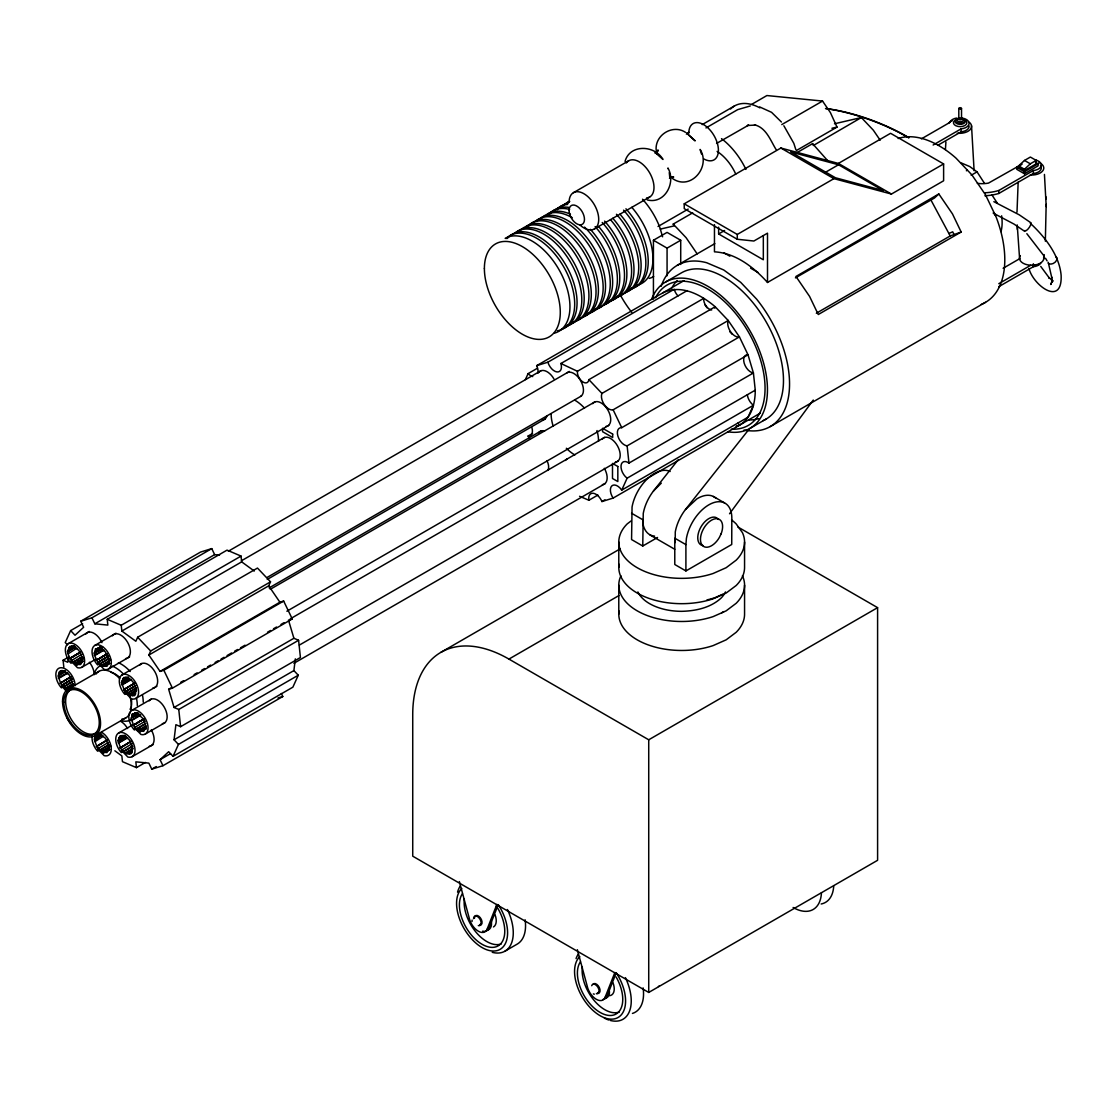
<?xml version="1.0" encoding="UTF-8"?>
<svg xmlns="http://www.w3.org/2000/svg" width="1117" height="1117" viewBox="0 0 1117 1117"><rect width="100%" height="100%" fill="white"/><g stroke="black" fill="none" stroke-linecap="round" stroke-linejoin="round"><path stroke-width="1.5" d="M1017.001 212.174L1018.159 182.127M656.21 150.46C654.492 135.255 672.546 123.847 685.419 132.281M669.739 175.537L669.725 176.863L669.265 172.563M945.415 149.524L945.917 141.985M1045.344 241.174L1046.168 204.369M657.536 537.486L642.75 546.018L631.566 539.553L632.054 507.006A32.533 18.78 -60 0 1 670.144 471.514M642.75 546.018L643.252 513.471A32.533 18.78 -60 0 1 653.459 491.019L678.187 459.785M685.908 544.621L686.41 538.394A32.533 18.78 -60 0 1 711.012 503.697A32.533 18.78 -60 0 1 731.817 517.171L731.733 544.482L685.908 570.941L674.78 564.504L674.78 538.199L685.908 544.621L685.908 570.941M1043.711 259.06L1044.186 254.606M71.069 676.734L60.597 682.976L58.042 675.925L59.494 672.685L62.51 670.954L59.494 672.685L60.178 671.066L63.627 670.758L69.268 674.933L72.94 684.372L65.554 688.784L60.276 683.269L71.069 676.734L60.276 683.269M67.537 651.281L75.062 646.925L68.053 651.504L68.975 648.042L72.005 646.31L68.975 648.042L69.673 646.408L73.122 646.101L78.762 650.276L82.183 657.508L81.387 663.568L80.298 664.587L76.766 664.266L82.826 661.32L76.836 664.894L69.757 658.625L80.55 652.077L70.078 658.332L67.774 653.487L67.537 651.281L75.062 646.897M68.402 657.229L67.788 662.269L63.083 660.259L63.823 667.156M94.736 653.208L95.657 649.745L100.195 647.148L95.657 649.745L95.252 649.145L99.804 647.818L105.445 651.993L108.866 659.225L109.103 661.432L106.981 666.304L101.731 665.844L96.439 660.342L107.232 653.794L96.76 660.035L94.456 655.204L94.219 652.998L102.275 648.837M107.246 740.04L96.76 746.282L94.219 739.231L95.657 735.991L98.687 734.26L95.657 735.991L96.341 734.372L99.804 734.051L105.445 738.239L108.866 745.472L109.103 747.678L106.967 752.551L103.448 752.216L109.508 749.27L103.518 752.858L96.439 746.575L107.232 740.04L96.439 746.575M134.515 683.241L124.043 689.482L121.488 682.431L122.94 679.192L125.956 677.461L122.94 679.192L123.624 677.558L127.073 677.251L132.714 681.426L136.148 688.672L135.352 694.718L134.249 695.751L129 695.291L123.722 689.775L134.515 683.241L123.722 689.775M130.968 741.437L120.482 747.678L117.941 740.627L119.379 737.388L122.395 735.656L119.379 737.388L120.064 735.768L123.512 735.447L129.167 739.636L132.588 746.868L131.792 752.928L130.689 753.947L125.453 753.486L120.161 747.971L130.954 741.437L120.161 747.971M131.499 718.259L132.42 714.796L135.45 713.065L132.42 714.796L132.015 714.182L136.567 712.855L143.646 719.139L145.866 726.483L138.494 730.895L133.202 725.38L143.995 718.845L133.523 725.087L130.982 718.036L139.039 713.875M281.344 693.503L282.783 696.519L162.956 765.703L160.066 759.686L168.667 751.713L173.051 756.349L178.441 744.411L174.057 739.775L175.9 724.682L180.605 726.692L300.431 657.508L298.588 640.278L293.897 638.282L288.493 620.117L292.249 618.944L283.662 601.058L279.906 602.217L160.066 671.401L148.868 655.023L150.683 651.002L270.523 581.831L257.482 568.064L137.656 637.248L135.841 641.256L121.851 631.049L121.222 625.269L107.232 619.307L107.846 625.101L94.819 623.803L91.929 617.799L80.731 621.247L83.621 627.265L75.021 635.238L70.65 630.602L82.63 623.691M173.051 756.349L292.877 687.164L298.267 675.226L293.897 670.591L295.321 658.862M472.1 920.087L472.044 921.497M1024.736 230.591C1026.3 232.378 1031.214 225.564 1031.2 222.981L1019.221 214.813L993.851 201.674M958.805 108.391L960.173 107.609L961.528 108.391L961.528 118.667L960.173 119.449L958.805 118.667L958.805 108.391L960.173 109.187L961.528 108.391M714.796 308.194L715.187 306.742C701.183 294.818 681.286 283.941 662.981 292.752M537.905 373.287A10.402 6.004 60 0 0 536.677 365.664L547.875 362.201A9.983 5.767 60 0 0 557.09 371.947A9.983 5.767 60 0 0 560.916 363.5L577.419 371.277A8.182 4.733 60 0 0 582.404 381.665A8.182 4.733 60 0 0 588.896 379.654L715.187 306.742L728.228 320.523L727.809 322.017A10.374 5.99 60 0 0 730.574 331.707A10.374 5.99 60 0 0 738.072 337.027L739.426 336.887L748.027 354.801L753.417 372.98L755.26 390.168A76.459 44.135 60 0 1 736.48 426.652M657.368 150.935L656.936 152.484L658.067 149.957L657.187 151.535M1051.334 283.132L1050.818 284.5L1051.949 281.177L1051.767 282.475L1051.739 277.072L1051.879 278.133L1048.235 262.3M459.352 881.564L469.168 917.839A13.362 7.721 60 0 0 478.299 931.187A13.362 7.721 60 0 0 487.431 928.381L496.883 904.379M482.628 931.145A13.362 7.721 60 0 0 489.316 927.278L498.224 904.672M577.349 949.687L587.165 985.962A13.362 7.721 60 0 0 596.296 999.31A13.362 7.721 60 0 0 605.428 996.504L614.881 972.502M602.915 999.492A13.362 7.721 60 0 0 607.313 995.415L616.221 972.795M70.65 630.602L65.247 642.54L67.439 644.858M148.868 655.023L268.708 585.839L270.523 581.831M525.381 379.598L528.09 373.637L537.109 368.428M625.045 161.365C629.89 143.772 654.883 145.07 662.981 159.466L656.224 153.49L657.382 154.132M579.569 496.283L588.896 500.248A10.137 5.85 60 0 1 593.141 493.253A10.137 5.85 60 0 1 601.937 501.547L613.135 498.084A9.983 5.767 60 0 1 611.823 485.909A9.983 5.767 60 0 1 621.722 490.112L627.126 478.174L753.417 405.262A9.983 5.767 60 0 1 747.343 394.734M753.417 405.262L748.013 417.2L621.722 490.112M729.541 513.764L813.26 400.054M675.24 542.569L675.268 531.957A32.533 18.78 -60 0 1 685.475 509.506L748.907 429.389M669.488 178.385L670.689 177.031M653.459 491.019L661.292 483.144M685.475 509.506L696.854 498.894A32.533 18.78 -60 0 1 716.053 498.364M1038.908 264.534L1033.839 265.441M1052.13 281.917L1053.136 280.939M938.838 193.967L795.946 276.471L809.574 296.41L818.272 314.519L961.165 232.015L952.48 213.919L938.838 193.967L934.454 198.03L795.402 277.882M1018.606 165.888L1024.498 160.443L1030.377 157.05L1036.199 160.415L1036.199 163.836L1024.443 170.622L1018.606 167.257L1018.606 165.888L1024.443 169.253L1024.443 170.622M1024.443 169.253L1030.321 163.808L1036.199 160.415M966.373 170.789L967.294 170.049M995.484 215.609L993.53 212.775M631.161 520.899L627.209 523.887A62.887 36.316 0 0 0 637.207 567.715A62.887 36.316 0 0 0 713.121 573.482L726.148 567.715L736.145 560.189A62.887 36.316 0 0 0 742.428 532.641L736.145 523.887A62.887 36.316 0 0 0 731.565 519.936M721.708 595.012L722.615 594.328L715.215 597.609A62.887 36.316 0 0 1 706.977 599.913M721.708 612.814L723.802 611.599M656.126 152.457L657.634 151.353M76.836 664.894L82.812 661.292M101.661 665.215L110.625 659.798M65.498 688.156L72.968 683.674M65.554 688.784L67.355 689.552L73.317 685.936M132.295 695.151L135.283 693.364M138.424 730.253L145.894 725.771M146.257 728.047L140.281 731.663L138.494 730.895M125.383 752.858L132.853 748.362M131.722 751.546L128.846 753.78L131.848 752.006M71.195 660.719L81.988 654.171M75.048 664.14L82.518 659.644M108.67 655.874L97.877 662.437L108.335 656.154M72.493 678.815L61.714 685.377L72.172 679.08M108.824 658.513L99.874 663.903L108.838 658.527M72.647 681.454L63.697 686.843L72.675 681.468M101.731 665.844L109.201 661.362M135.939 685.321L125.16 691.87L134.11 686.48M129 695.291L136.469 690.795M97.877 748.683L108.349 742.414M134.64 727.474L145.126 721.205M108.81 744.746L99.86 750.149L108.838 744.774M101.731 752.09L109.201 747.594M121.599 750.079L132.392 743.517M125.453 753.486L132.909 748.99M97.877 662.437L108.349 656.154M61.714 685.377L72.172 679.094M109.606 663.442L105.124 666.137L109.634 663.484M67.355 689.552L73.261 685.335M125.16 691.87L134.124 686.494M103.518 752.858L109.494 749.27M109.606 749.689L105.124 752.383L109.634 749.716M146.271 728.075L140.281 731.663L146.201 727.446M69.757 658.625L80.242 652.37M76.766 664.266L82.756 660.692M96.439 660.342L106.925 654.087M103.448 665.969L109.438 662.395M130.731 695.416L135.213 692.735M133.202 725.38L143.688 719.125M103.448 752.216L109.438 748.641M127.17 753.612L131.666 750.931M70.078 658.332L80.564 652.091M96.76 660.035L107.246 653.808M133.523 725.087L144.009 718.845M68.291 653.71L76.808 648.195M94.456 655.204L103.49 649.912M94.973 655.414L103.993 650.136M58.279 678.131L67.313 672.839M58.796 678.354L67.83 673.076M121.725 684.637L130.759 679.345M122.242 684.861L131.275 679.569M94.973 741.66L103.476 736.145M131.22 720.242L140.239 714.95M131.736 720.465L140.756 715.173M118.165 742.833L127.198 737.541M118.681 743.056L127.715 737.765M65.582 671.54L58.559 676.148M121.488 682.431L127.52 678.941M95.713 738.365L100.237 735.726M132.49 717.156L137 714.545M117.941 740.627L125.467 736.271M68.053 651.504L75.593 647.12M94.219 652.998L101.745 648.628M122.004 682.655L129.558 678.27M94.736 739.454L102.275 735.084M118.458 740.85L125.998 736.48M573.426 192.683L628.717 160.764M702.202 124.615L734.469 105.975M705.986 127.938L737.723 109.62L750.289 105.961M751.811 104.272L766.904 95.545L822.545 101.061L830.392 112.566L837.01 127.087L796.253 150.613M716.556 143.437L748.655 125.104L747.329 125.509L755.581 125.062L754.492 124.839C766.22 127.561 770.507 140.56 776.092 149.552M594.37 228.957L649.661 197.039M781.788 124.587L822.545 101.061M767.505 282.461L767.505 233.16L753.877 241.021L737.276 239.261L684.232 208.642L684.232 203.825L780.881 148.03L838.392 163.431L891.436 194.051L943.614 163.934L943.614 180.786L767.505 282.461C753.793 267.242 735.628 253.014 714.461 251.828L714.461 224.629M658.025 226.5L688.184 209.088M660.315 229.097L674.04 225.927L673.216 224.084L692.694 212.844M797.58 152.289L812.562 143.646L828.2 161.267M880.168 140.197L873.326 130.186L861.361 117.55L813.385 145.475L812.562 143.646M653.431 299.091L653.431 240.253L667.072 232.392L680.714 240.253L680.714 264.478M653.431 240.253L667.072 248.128L680.714 240.253M838.392 163.431L890.57 133.3L943.614 163.934M718.636 227.128L718.636 233.956L724.598 230.521M824.988 172.563L838.518 164.757L883.212 190.56L835.446 177.771L790.752 151.954L838.518 164.757M677.195 265.371L714.824 243.646M684.232 203.825L737.276 234.444L833.924 178.65L891.436 194.051M665.481 282.056L681.496 272.813A84.487 48.785 60 0 1 767.337 323.986A84.487 48.785 60 0 1 763.134 420.578M80.731 621.247L200.557 552.063L211.755 548.615L214.646 554.632L219.532 555.107M91.929 617.799L211.755 548.615M921.399 138.857L949.925 122.395A9.662 5.571 0 0 1 956.543 118.053M536.677 365.664L684.009 280.632M94.819 623.803L214.646 554.632M547.875 362.201L674.165 289.289L675.087 291.663A9.983 5.767 60 0 0 677.991 295.907M107.232 619.307L227.058 550.122L241.049 556.084L241.677 561.865L254.271 571.052M68.165 643.699A13.641 7.875 60 0 1 83.328 654.757A13.641 7.875 60 0 1 77.478 667.701L71.865 661.92L70.957 661.404L71.865 662.744L70.957 663.191L70.162 662.367A13.641 7.875 60 0 1 68.165 643.699L89.318 631.482M228.343 551.212L541.159 370.607M933.142 145.015L961.123 128.86A9.662 5.571 0 0 0 969.025 124.057A9.662 5.571 0 0 0 963.399 118.276M937.694 145.364L961.123 131.834A9.662 5.571 0 0 0 969.081 126.012M560.916 363.5L687.206 290.588M121.222 625.269L241.049 556.084M63.083 660.259L67.578 657.662M94.847 645.403A13.641 7.875 60 0 1 110.011 656.461A13.641 7.875 60 0 1 104.16 669.404L98.547 663.638L97.64 663.107L98.547 664.447L97.64 664.908L96.844 664.07A13.641 7.875 60 0 1 94.847 645.403L116 633.185M241.426 560.776L569.349 371.444M121.851 631.049L241.677 561.865M577.419 371.277L703.71 298.365L703.71 300.11A8.182 4.733 60 0 0 711.669 310.009M64.828 670.731L58.796 674.221L64.856 670.745M81.792 667.31L95.392 659.463M68.123 689.147L98.952 671.345M108.475 669.027L129.642 656.81M267.158 577.419L581.482 395.935M267.256 579.416L545.305 418.875M971.176 175.257L977.054 171.864L984.44 183.286M529.514 439.037L528.09 436.063L532.6 433.452M627.126 478.174A9.983 5.767 60 0 1 621.052 465.524A9.983 5.767 60 0 1 628.969 463.08L627.126 445.865A9.983 5.767 60 0 1 617.896 436.133A9.983 5.767 60 0 1 621.722 427.685L613.135 409.799A10.374 5.99 60 0 1 604.283 404.619A10.374 5.99 60 0 1 601.937 393.421L728.228 320.509M269.141 587.905L541.159 430.869M131.359 705.413A22.996 13.278 60 0 0 131.359 698.893L125.816 693.085L124.909 692.554L125.816 693.894L124.909 694.355L124.113 693.517A13.641 7.875 60 0 1 122.116 674.85L141.761 663.498M270.216 589.343L595.11 401.757M1022.139 164.087L988.475 183.104A19.827 11.449 0 0 1 977.305 183.314M1035.515 162.356L1038.084 163.836L1038.084 165.888L1024.443 173.763L1016.735 169.309L1016.735 167.257L1020.826 164.897M1016.735 167.257L1024.443 171.711L1038.084 163.836M613.135 409.799L739.426 336.887L728.228 320.523M160.066 671.401L163.836 670.242L283.662 601.058M984.887 192.78A35.674 20.595 0 0 0 998.807 190.49L1033.337 170.552A9.662 5.571 0 0 0 1041.239 165.735A9.662 5.571 0 0 0 1035.613 159.968M984.887 195.754A35.674 20.595 0 0 0 998.807 193.464L1033.337 173.526A9.662 5.571 0 0 0 1040.458 165.749M135.757 698.46L156.911 686.243M286.874 611.222L608.751 425.382M816.332 313.235L950.204 235.952L961.165 232.015M131.611 710.454A13.641 7.875 60 0 1 146.774 721.512A13.641 7.875 60 0 1 140.924 734.455L135.311 728.689L134.389 728.158L135.311 729.499L134.389 729.959L133.607 729.122A13.641 7.875 60 0 1 131.611 710.454L151.256 699.102M290.28 618.846L604.604 437.361M298.588 640.278L178.762 709.463L174.057 707.466L168.667 689.287L171.655 687.569M180.647 682.375L183.635 680.644M194.121 674.584L197.123 672.867M201.619 670.27L204.606 668.538M207.608 666.807L210.596 665.076M215.092 662.479L218.094 660.761M221.082 659.03L224.084 657.299M227.072 655.567L231.568 652.97M234.57 651.239L237.558 649.508M240.56 647.776L245.056 645.193M267.522 632.222L270.509 630.491M273.511 628.759L276.513 627.028M280.995 624.431L283.997 622.7M621.722 427.685L748.013 354.773L746.421 354.913A9.983 5.767 60 0 0 744.201 363.22A9.983 5.767 60 0 0 751.643 372.478L753.417 372.952L627.126 445.865M168.667 689.287L172.423 688.128L292.249 618.944M94.987 735.684L125.83 717.896M118.556 733.045A13.641 7.875 60 0 1 133.733 744.104A13.641 7.875 60 0 1 127.869 757.047L122.27 751.28L121.348 750.75L122.27 752.09L121.348 752.551L120.552 751.713A13.641 7.875 60 0 1 118.556 733.045L132.155 725.184M174.057 707.466L293.897 638.282M137.321 730.658L140.295 728.94M145.238 734.064L164.883 722.727M299.384 645.081L618.232 460.986M628.969 463.08L755.26 390.168M132.197 756.656L153.35 744.453M293.897 663.303L605.191 483.577M174.057 739.775L293.897 670.591M588.896 500.248L597.916 495.04M114.856 750.792L121.851 755.902L122.465 761.682L136.456 767.63L145.447 762.45M178.441 744.411L298.267 675.226M1003.122 268.262L1019.626 258.739M601.937 501.547L604.939 499.802M160.066 759.686L170.552 753.626M613.135 498.084L760.454 413.053M136.456 767.63L135.841 761.85L148.868 763.134L151.758 769.152L156.254 766.555M998.807 283.69L1030.809 265.218M749.968 428.383L765.983 419.14M998.807 286.664L1033.337 266.726A9.662 5.571 0 0 0 1040.862 262.914M770.269 426.582L985.515 302.316M440.908 652.342L620.089 548.894M737.806 526.945L877.599 607.648L877.599 860.299L648.726 992.441L412.732 856.181L412.732 714.615A136.037 78.539 60 0 1 508.933 659.086L618.846 595.612M508.933 659.086L648.726 739.789L877.599 607.648M487.431 928.381L489.316 927.278M504.954 951.181L517.241 944.088A40.086 23.15 60 0 0 525.116 919.794M605.428 996.504L607.313 995.415M658.416 986.506L659.365 985.962M95.657 649.745L100.209 647.162M59.075 672.085L62.119 670.354M59.494 672.685L62.524 670.968M132.42 714.796L135.45 713.065M95.657 735.991L98.687 734.274M119.379 737.388L122.409 735.67M1030.307 223.288C1044.227 236.176 1059.293 254.718 1061.122 275.257C1062.518 306.98 1033.546 285.826 1028.897 268.457M670.563 177.463L673.705 177.031L670.94 176.751L672.504 177.142M948.892 233.495L952.703 231.819L953.89 234.263M479.905 924.541L481.008 924.066M597.902 992.664L599.005 992.189M736.229 426.149L739.426 425.172A9.983 5.767 60 0 1 738.128 422.91M70.385 688.63L67.285 688.91M277.993 697.999L282.783 696.519M151.758 769.152L162.956 765.703M834.497 123.778L861.361 117.55M831.942 128.26L837.01 127.087M654.785 152.917L656.559 152.554M1030.251 174.992L1033.42 174.964A12.133 7.009 0 0 0 1041.156 163.682L1038.88 162.412M957.297 133.23L960.452 133.314A12.119 6.995 0 0 0 969.388 122.339M647.302 199.929C664.95 204.509 676.357 182.253 667.91 168.025L668.315 168.904M140.211 731.021L143.73 731.342L145.866 726.483M642.75 521.206C642.847 528.09 647.022 535.741 654.604 536.104M759.714 106.953L771.568 112.328L781.425 122.018M593.364 993.879L594.314 994.186M961.444 163.026L969.807 166.573L977.054 171.864M72.94 684.372L71.907 688.226M1051.586 280.172L1052.549 280.59L1048.807 277.519L1049.435 278.175L1040.737 266.418M993.208 213.096L1013.999 224.07L1024.778 231.414M672.336 178.385C690.46 191.384 711.222 167.005 700.122 149.427L701.476 153.964M1024.498 160.443L1030.321 163.808M780.881 148.03L833.924 178.65M718.636 233.956L763.33 259.772L763.33 235.869M723.956 252.777L729.876 256.198M750.61 268.164L758.024 272.436M713.358 496.465L724.5 502.901M631.566 513.248L642.75 519.712M649.996 534.973L674.738 549.257M1056.068 257.036L1057.115 258.027C1057.282 261.797 1052.13 265.371 1048.695 263.682L1048.318 263.081M686.564 132.937L695.179 140.868L688.435 134.892M673.216 224.084L686.089 237.684L697.148 253.852M588.896 379.654L601.937 393.421M137.656 637.248L150.683 651.002M70.162 722.615L70.957 723.453M1026.844 233.676L1044.172 256.142M66.741 691.814L62.37 686.578L61.463 686.047L62.37 687.388L61.463 687.849L60.667 687.011A13.641 7.875 60 0 1 60.667 667.729A13.641 7.875 60 0 1 75.132 685.712M268.708 585.839L279.906 602.217M991.812 194.693L997.355 203.266M1045.498 258.236L1047.076 260.889M783.855 125.746L793.838 143.353L795.779 149.469M930.782 199.72L950.204 235.952M163.836 670.242L172.423 688.128M662.604 236.804L659.728 227.142A53.672 30.983 60 0 0 642.54 199.203M1043.655 257.231A12.133 7.009 0 0 1 1033.42 265.19L1030.251 265.218A12.133 7.009 0 0 1 1019.639 259.284L1017.224 224.936M971.525 125.76L974.108 170.747M178.762 709.463L180.605 726.692M1044.437 174.434L1046.224 206.575M1045.945 196.843L1046.001 199.021M1019.639 259.284L1019.598 257.455A12.133 7.009 0 0 1 1020.366 255.681M1017.294 227.268L1017.35 229.446M1033.337 170.552L1033.337 173.526M1033.337 263.752L1033.337 266.726M1024.443 171.711L1024.443 173.763M998.807 190.49L998.807 193.464M961.123 128.86L961.123 131.834M744.564 542.038L744.564 567.366A62.887 36.316 0 0 1 736.145 585.531L726.148 593.043L713.121 598.81A62.887 36.316 0 0 1 647.888 598A62.887 36.316 0 0 1 619.027 564.211M744.564 585.168L744.564 614.155A62.887 36.316 0 0 1 736.145 632.32L726.148 639.832L713.121 645.598A62.887 36.316 0 0 1 647.888 644.788A62.887 36.316 0 0 1 619.027 610.999M737.276 234.444L737.276 239.261M667.072 248.128L667.072 275.815M648.726 739.789L648.726 992.441M618.79 542.038L618.79 567.366M618.79 585.168L618.79 614.155M474.516 918.104A5.348 3.086 60 0 1 480.184 917.588A5.348 3.086 60 0 1 480.184 925.155M507.411 909.517A40.086 23.15 60 0 1 492.248 952.312M457.537 892.176A40.086 23.15 60 0 1 460.358 885.921M473.58 918.649A5.348 3.086 60 0 1 477.029 916.289A5.348 3.086 60 0 1 481.078 922.223A5.348 3.086 60 0 1 478.327 925.602M498.489 905.007A36.079 20.832 60 0 1 501.854 948.124A36.079 20.832 60 0 1 466.25 932.067A36.079 20.832 60 0 1 461.838 888.476M496.353 905.985A32.072 18.514 60 0 1 500.43 944.088A32.072 18.514 60 0 1 469.726 932.932A32.072 18.514 60 0 1 462.438 893.67M501.379 943.851A32.072 18.514 60 0 1 475.898 932.039A32.072 18.514 60 0 1 464.323 898.976M494.985 914.641A13.362 7.721 60 0 1 493.491 926.942M491.201 920.548A13.362 7.721 60 0 1 486.803 930.279M593.015 984.328A5.348 3.086 60 0 1 599.298 987.484A5.348 3.086 60 0 1 597.274 993.181M643.113 987.917A40.086 23.15 60 0 1 632.445 1013.426M625.394 977.64A40.086 23.15 60 0 1 610.245 1020.435M608.807 1020.016A40.086 23.15 60 0 1 604.381 1018.132M576.065 958.568A40.086 23.15 60 0 1 578.355 954.044M591.703 985.711A5.348 3.086 60 0 1 598.028 987.414A5.348 3.086 60 0 1 596.324 993.725M616.472 973.13A36.079 20.832 60 0 1 619.851 1016.247A36.079 20.832 60 0 1 584.247 1000.19A36.079 20.832 60 0 1 579.835 956.599M616.109 976.97A32.072 18.514 60 0 1 617.45 1013.091A32.072 18.514 60 0 1 587.067 1000.162A32.072 18.514 60 0 1 580.435 961.793M619.377 1011.974A32.072 18.514 60 0 1 593.895 1000.162A32.072 18.514 60 0 1 582.32 967.099M612.982 982.765A13.362 7.721 60 0 1 609.519 995.68M609.519 991.673A13.362 7.721 60 0 1 604.8 998.403M821.442 892.818A40.086 23.15 60 0 1 793.126 907.493M833.729 885.725A40.086 23.15 60 0 1 821.163 903.988M825.505 108.544A93.144 34.152 20.7 0 1 908.679 137.768M825.98 108.531A89.877 32.952 20.7 0 1 908.931 137.712M758.638 418.638A81.066 46.802 60 0 1 749.102 419.978M671.526 288.507A81.066 46.802 60 0 1 677.139 280.521M744.062 429.989A93.074 53.742 60 0 0 789.188 391.718A93.074 53.742 60 0 0 756.642 299.161L740.766 282.406L723.732 269.979L706.698 262.732A93.074 53.742 60 0 0 661.138 286.371M526.512 226.039A53.672 30.983 60 0 1 582.208 260.722A53.672 30.983 60 0 1 575.646 320.844M520.271 230.409A53.672 30.983 60 0 1 577.81 258.39A53.672 30.983 60 0 1 573.272 322.213M535.713 221.068A53.672 30.983 60 0 1 592.736 251.409A53.672 30.983 60 0 1 587.5 314.003M592.973 311.517A53.672 30.983 60 0 1 588.24 312.983M536.872 220.817A53.672 30.983 60 0 1 539.385 218.695M540.74 217.829A53.672 30.983 60 0 1 594.412 248.812A53.672 30.983 60 0 1 594.412 310.777M541.619 218.08A53.672 30.983 60 0 1 572.323 217.745M584.512 227.1A53.672 30.983 60 0 1 609.84 276.653A53.672 30.983 60 0 1 594.621 309.898M547.861 213.71A53.672 30.983 60 0 1 570.452 214.199M590.362 229.334A53.672 30.983 60 0 1 612.535 278.761A53.672 30.983 60 0 1 595.347 308.878M548.726 213.975A53.672 30.983 60 0 1 569.614 209.451M595.11 226.597A53.672 30.983 60 0 1 603.32 305.29M549.983 213.85A53.672 30.983 60 0 1 568.832 207.413M598.6 226.486A53.672 30.983 60 0 1 604.115 304.41M623.565 210.164A53.672 30.983 60 0 1 630.197 289.359M625.939 208.795A53.672 30.983 60 0 1 648.111 258.222A53.672 30.983 60 0 1 630.923 288.34M557.062 208.739A53.672 30.983 60 0 1 567.576 204.439M602.217 222.478A53.672 30.983 60 0 1 608.849 301.674M557.09 209.745A53.672 30.983 60 0 1 568.26 203.294M604.59 221.11A53.672 30.983 60 0 1 626.763 270.537A53.672 30.983 60 0 1 609.589 300.668M686.341 134.096A53.672 30.983 60 0 1 688.994 132.225M721.498 138.648A53.672 30.983 60 0 1 745.933 169.407M730.588 108.977A53.672 30.983 60 0 1 759.895 107.86M616.444 214.269A53.672 30.983 60 0 1 624.668 292.975M651.588 299.23A84.487 48.785 60 0 1 749.968 330.827A84.487 48.785 60 0 1 728.144 431.832M655.511 297.75A81.066 46.802 60 0 1 748.264 331.819A81.066 46.802 60 0 1 731.398 429.165M1001.642 215.804A45.713 26.389 60 0 1 1001.027 231.596M562.968 205.765A53.672 30.983 60 0 1 569.782 201.395M610.454 219.644A53.672 30.983 60 0 1 615.97 297.569M566.556 203.266A53.672 30.983 60 0 1 569.209 201.395M612.828 218.276A53.672 30.983 60 0 1 633.925 267.172A53.672 30.983 60 0 1 616.696 296.55M505.163 238.368A53.672 30.983 60 0 1 560.86 273.051A53.672 30.983 60 0 1 554.297 333.173M514.378 233.383A53.672 30.983 60 0 1 571.387 263.738A53.672 30.983 60 0 1 566.165 326.318M571.639 323.846A53.672 30.983 60 0 1 566.891 325.312M515.523 233.146A53.672 30.983 60 0 1 570.871 257.524A53.672 30.983 60 0 1 573.063 323.106M653.696 276.541A53.672 30.983 60 0 1 649.172 278.398M631.803 207.315A53.672 30.983 60 0 1 637.318 285.24M717.1 151.409A34.376 19.855 60 0 1 735.754 174.112M619.949 214.157A53.672 30.983 60 0 1 625.45 292.095M527.392 226.304A53.672 30.983 60 0 1 585.615 255.514A53.672 30.983 60 0 1 578.746 318.457M528.634 226.179A53.672 30.983 60 0 1 586.579 251.702A53.672 30.983 60 0 1 582.767 316.739M506.043 238.619A53.672 30.983 60 0 1 564.267 267.829A53.672 30.983 60 0 1 557.397 330.786M507.286 238.493A53.672 30.983 60 0 1 565.23 264.031A53.672 30.983 60 0 1 561.418 329.068M631.733 312.341A75.467 43.577 60 0 1 620.075 294.567M898.152 138.522A93.074 53.742 60 0 1 956.012 158.139L971.888 174.894L985.515 194.833L995.973 216.614A93.074 53.742 60 0 1 981.284 304.355M729.876 331.833A13.641 7.875 60 0 1 732.207 334.29M704.925 304.815A13.641 7.875 60 0 1 706.921 307.747M118.416 662.716A31.025 17.914 60 0 1 130.214 671.499M142.473 695.165A31.025 17.914 60 0 1 143.227 702.146M130.871 719.781A31.025 17.914 60 0 1 121.027 720.66M94.163 674.11A31.025 17.914 60 0 1 99.846 666.039M112.496 666.137A31.025 17.914 60 0 1 123.219 673.788M136.539 698.586A31.025 17.914 60 0 1 137.293 705.567M120.748 721.331A13.641 7.875 60 0 1 127.561 728.521M89.402 662.269A13.641 7.875 60 0 1 94.219 674.696M85.716 634.093A13.641 7.875 60 0 1 101.968 642.666M151.284 729.89A13.641 7.875 60 0 1 149.287 746.254M112.398 635.81A13.641 7.875 60 0 1 127.561 642.261A13.641 7.875 60 0 1 125.565 658.625M149.161 700.848A13.641 7.875 60 0 1 164.325 707.298A13.641 7.875 60 0 1 162.328 723.662M97.835 731.495A25.035 14.451 60 0 1 71.963 720.493A25.035 14.451 60 0 1 70.818 689.706M71.949 689.161A25.035 14.451 60 0 1 74.476 688.575M111.141 672.35A22.996 13.278 60 0 1 119.561 677.209M131.052 706.838A22.996 13.278 60 0 1 130.089 709.351M139.667 665.243A13.641 7.875 60 0 1 154.844 671.694A13.641 7.875 60 0 1 152.847 688.058M95.936 674.151A26.864 15.512 60 0 1 119.659 678.55M129.949 696.352A26.864 15.512 60 0 1 130.745 710.887M130.242 712.423A26.864 15.512 60 0 1 121.893 719.111M122.116 674.85A13.641 7.875 60 0 1 137.293 685.908A13.641 7.875 60 0 1 131.429 698.851M604.339 468.302A13.641 7.875 60 0 1 602.342 484.652M602.217 439.246A13.641 7.875 60 0 1 617.38 445.697A13.641 7.875 60 0 1 615.383 462.061M547.037 460.846A10.151 5.864 60 0 1 547.875 470.327M592.736 403.642A13.641 7.875 60 0 1 607.899 410.093A13.641 7.875 60 0 1 605.903 426.457M531.901 427.616A9.983 5.767 60 0 1 528.09 436.063M565.453 460.469A13.641 7.875 60 0 1 566.989 459.059M538.771 372.492A13.641 7.875 60 0 1 553.948 378.942M546.953 415.789A13.641 7.875 60 0 1 542.457 419.964M538.771 432.74A13.641 7.875 60 0 1 544.621 430.939M532.725 376.569A10.402 6.004 60 0 1 528.09 373.637M566.989 372.785A13.641 7.875 60 0 1 580.631 380.66A13.641 7.875 60 0 1 580.631 396.409M574.836 454.968A33.538 19.366 60 0 1 566.347 448.252M553.18 426.219A33.538 19.366 60 0 1 551.128 413.89M574.836 400.193A33.538 19.366 60 0 1 584.498 408.138M596.981 430.562A33.538 19.366 60 0 1 598.558 441.285M101.661 732.319A13.641 7.875 60 0 1 111.225 747.524A13.641 7.875 60 0 1 104.16 755.651L98.547 749.884L97.626 749.353L98.547 750.694L97.626 751.155L96.844 750.317A13.641 7.875 60 0 1 92.348 735.195M69.449 721.68A13.641 7.875 60 0 1 66.629 716.5M948.473 123.359A12.119 6.995 0 0 1 952.522 120.594M963.524 119.421A6.702 3.868 0 0 1 964.906 125.509A6.702 3.868 0 0 1 954.365 124.713A6.702 3.868 0 0 1 958.428 119.03M963.776 119.324A5.096 2.946 0 0 1 963.091 123.819A5.096 2.946 0 0 1 955.552 122.647A5.096 2.946 0 0 1 958.847 118.556M961.486 118.556A5.096 2.946 0 0 1 962.714 118.863M961.36 118.165A4.594 2.653 0 0 1 963.929 122.242A4.594 2.653 0 0 1 956.417 122.242A4.594 2.653 0 0 1 958.986 118.165M960.983 118.29A3.114 1.801 0 0 1 962.868 120.943A3.114 1.801 0 0 1 957.967 121.306A3.114 1.801 0 0 1 958.609 118.472M961.137 117.704A1.941 1.117 0 0 1 961.751 119.31A1.941 1.117 0 0 1 958.931 119.519A1.941 1.117 0 0 1 958.805 117.871M569.098 202.275A20.944 12.092 60 0 1 585.196 194.526A20.944 12.092 60 0 1 598.489 222.213A20.944 12.092 60 0 1 580.072 225.131M626.358 162.956A20.944 12.092 60 0 1 649.661 172.856A20.944 12.092 60 0 1 646.589 197.988M688.798 133.16A20.944 12.092 60 0 1 703.598 124.615A20.944 12.092 60 0 1 718.413 150.264A20.944 12.092 60 0 1 703.598 158.809M703.291 545.654A15.652 9.034 -60 0 1 701.001 526.875A15.652 9.034 -60 0 1 718.413 519.475M725.464 591.94A45.322 26.166 0 0 1 720.926 598.251C710.3 607.871 695.626 610.985 681.677 611.334A45.322 26.166 0 0 1 637.891 591.94M742.428 575.772A62.887 36.316 0 0 1 736.145 603.32L726.148 610.845L713.121 616.612A62.887 36.316 0 0 1 643.392 613.973A62.887 36.316 0 0 1 620.926 575.772M721.121 533.814L719.362 537.472A15.652 9.034 -60 0 1 701.141 543.337A15.652 9.034 -60 0 1 712.492 519.67A15.652 9.034 -60 0 1 721.121 533.814M83.943 658.095L74.979 663.498L83.943 658.122M136.414 690.138L128.944 694.648L136.414 690.166M110.625 746.044L101.661 751.448L110.625 746.072M82.141 656.796L73.191 662.199L82.155 656.81M136.092 687.946L127.143 693.35L136.106 687.96M145.587 723.551L136.637 728.954L145.601 723.565M132.532 746.142L123.582 751.546L132.56 746.17M81.429 662.632L78.441 664.433L81.443 662.66M71.949 687.276L68.961 689.077L71.963 687.304M135.394 693.783L132.406 695.584L135.408 693.811M146.369 728.493L141.887 731.188L146.397 728.521M99.106 737.625L96.09 739.398L99.106 737.639M74.322 646.087L68.291 649.563L74.336 646.087M102.513 646.925L94.973 651.281L102.541 646.938M128.273 677.237L122.242 680.714L128.301 677.251M101.005 734.037L94.973 737.527L101.019 734.051M137.768 712.841L131.736 716.318L137.782 712.841M124.727 735.433L118.681 738.923L124.741 735.447M612.674 434.094L602.594 428.286L602.594 431.707L612.674 437.529L612.674 434.094M617.827 466.501L612.493 463.415L612.493 478.481L617.827 481.553L617.827 466.501M484.387 268.513A53.672 30.983 60 0 0 541.312 339.317A53.672 30.983 60 0 0 541.312 263.43A53.672 30.983 60 0 0 484.387 268.513M62.552 701.448A26.864 15.512 60 0 0 91.049 736.899A26.864 15.512 60 0 0 91.049 698.907A26.864 15.512 60 0 0 62.552 701.448M63.851 702.202A25.035 14.451 60 0 0 90.407 735.237A25.035 14.451 60 0 0 90.407 699.828A25.035 14.451 60 0 0 63.851 702.202M569.098 210.499A10.877 6.283 60 0 0 580.631 224.838A10.877 6.283 60 0 0 580.631 209.465A10.877 6.283 60 0 0 569.098 210.499"/></g></svg>
